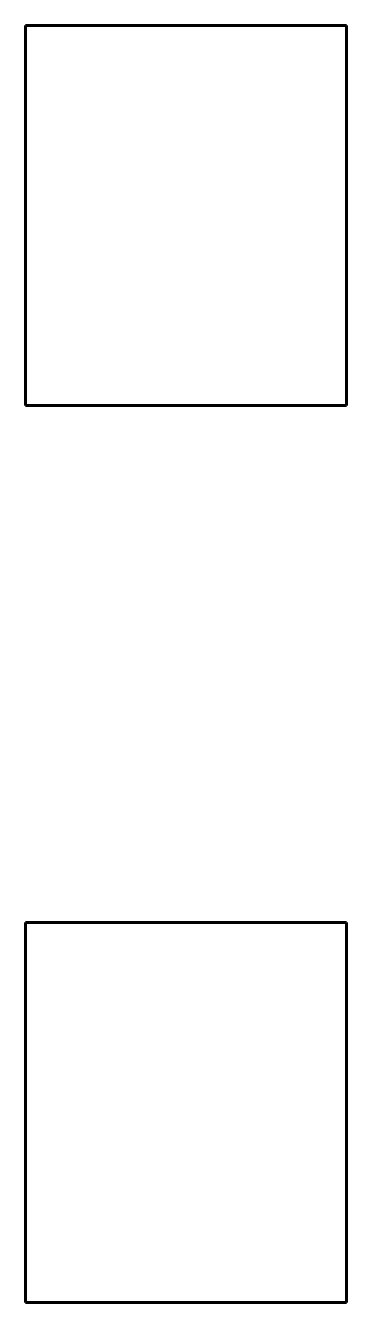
# Model space of a CAD drawing. Header units: millimetres. Extents: x 35.3 to 50.5, y 55.5 to 115.9.
import ezdxf

# ---------------------------------------------------------------- set-up
doc = ezdxf.new("R2010")
doc.units = ezdxf.units.MM
doc.linetypes.add('K5LT_BASIC', pattern=[0])

# ---------------------------------------------------------------- blocks, each defined once
blk = doc.blocks.new('U0')
at = {"color": 143, "linetype": 'K5LT_BASIC', "lineweight": 60, "true_color": 0x33acca}
for p, q in [((50.538, 115.938), (35.341, 115.938)), ((35.341, 115.938), (35.341, 97.938)), ((50.538, 97.938), (50.538, 115.938)), ((35.341, 97.938), (50.538, 97.938))]:
    blk.add_line(p, q, dxfattribs=at)
blk = doc.blocks.new('U1')
at = {"color": 143, "linetype": 'K5LT_BASIC', "lineweight": 60, "true_color": 0x33acca}
for p, q in [((35.341, 73.459), (50.538, 73.459)), ((35.341, 55.459), (35.341, 73.459)), ((50.538, 73.459), (50.538, 55.459)), ((50.538, 55.459), (35.341, 55.459))]:
    blk.add_line(p, q, dxfattribs=at)

msp = doc.modelspace()

# ---------------------------------------------------------------- block references
for name in ['U0', 'U1']:
    msp.add_blockref(name, (0, 0))

doc.saveas('drawing.dxf')
